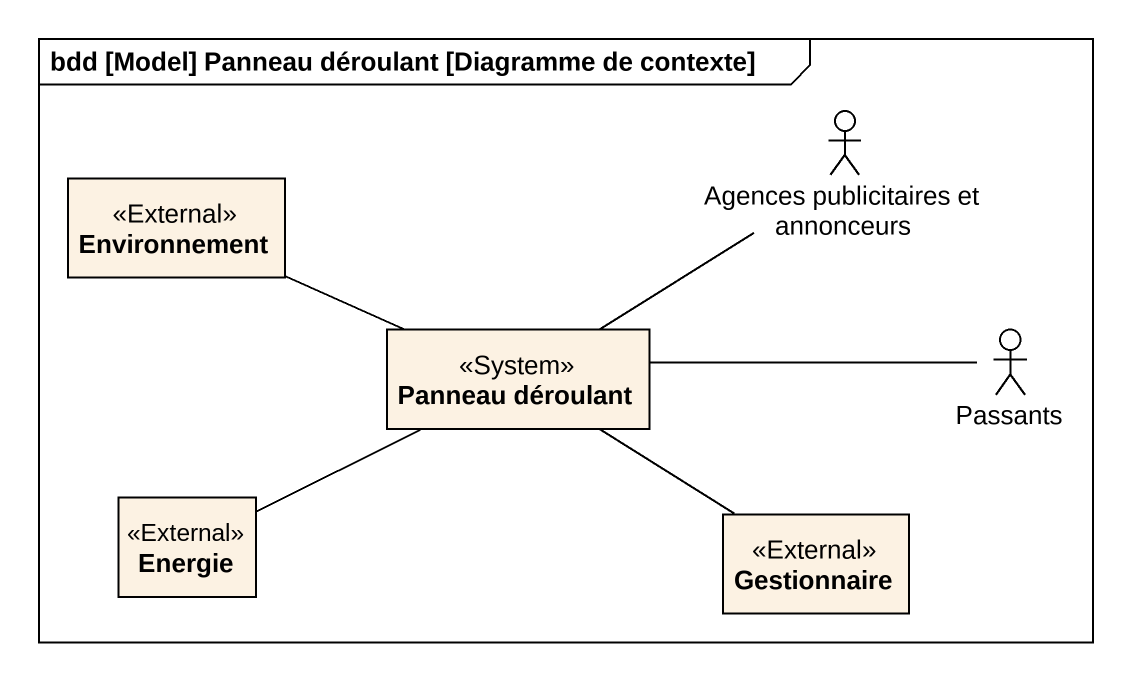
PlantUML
@startuml
mainframe bdd [Model] Panneau déroulant [Diagramme de contexte]
allowmixing
hide circle
hide empty members
class Environnement <<External>>
actor "Agences publicitaires et annonceurs" as Agences_publicitaires_et
class "Panneau déroulant" as Panneau_déroulant <<System>>
actor Passants
class Energie <<External>>
class Gestionnaire <<External>>
Environnement -right- Panneau_déroulant
Panneau_déroulant -up- Agences_publicitaires_et
Panneau_déroulant -right- Passants
Energie -right- Panneau_déroulant
Gestionnaire -up- Panneau_déroulant
@enduml
